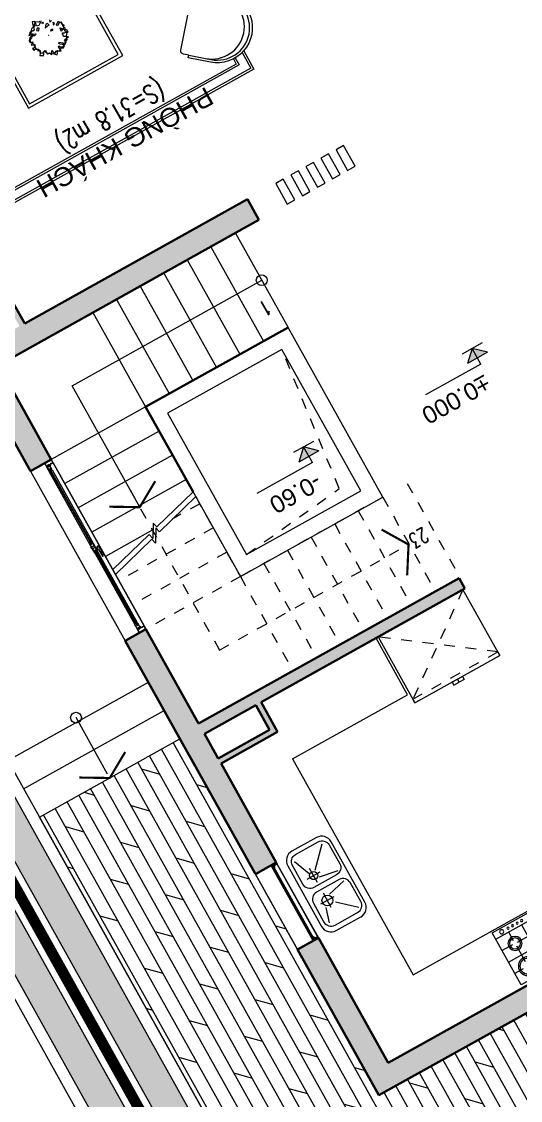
# Model space of a CAD drawing. Header units: millimetres. Extents: x 567980 to 569372, y 2065777 to 2066674.
# Drawn here: x 568997.88 to 569002.5, y 2066360.24 to 2066370.23 of the extents above; entities that cross this region are included whole.
import ezdxf
from ezdxf.enums import TextEntityAlignment as Align

# ---------------------------------------------------------------- set-up
doc = ezdxf.new("R2010")
doc.units = ezdxf.units.MM
for name, pattern in [('CENTER', [3, 1.5, -0.5, 0.5, -0.5]), ('DASHED2', [0.375, 0.25, -0.125]), ('HIDDEN', [0.75, 0.5, -0.25])]:
    doc.linetypes.add(name, pattern=pattern)
for name, color, linetype, lineweight in [('A-DIM', 251, 'Continuous', 15), ('A-HATCH', 251, 'Continuous', 5), ('A-KY HIEU', 34, 'Continuous', 20), ('A-TEXT', 7, 'Continuous', 18), ('A-TUONG', 255, 'Continuous', 35), ('boDnv', 54, 'Continuous', 25), ('E- CHU THICH', 162, 'Continuous', 13), ('E- RANH GIOI', 1, 'CENTER', 13), ('E- THAY', 9, 'Continuous', 20), ('E-Khuat', 251, 'DASHED2', 13), ('E-Manh', 251, 'Continuous', 13), ('E-NoiThat', 32, 'Continuous', 9), ('i_Cay', 114, 'Continuous', 13), ('i_Hatch', 250, 'Continuous', 13), ('i_ThietBi', 32, 'Continuous', 13), ('LD-CUA', 146, 'Continuous', 13), ('LD-THAY', 9, 'Continuous', 13)]:
    doc.layers.add(name, color=color, linetype=linetype, lineweight=lineweight)
doc.layers.add('ChiaLo', color=128, linetype='CENTER')
doc.layers.add('loKBT', color=42, linetype='Continuous')
doc.styles.add('A1-arial', font='arial.ttf')
doc.styles.add('AA - Arial - Regular', font='arial.ttf', dxfattribs={"height": 250})
doc.styles.add('Dim roman', font='romans.shx', dxfattribs={"width": 0.7})

# ---------------------------------------------------------------- blocks, each defined once
blk = doc.blocks.new('NEN')
at = {"layer": 'ChiaLo', "ltscale": 5}
blk.add_lwpolyline([(293.221, 3.3628), (312.7118, -31.5672)], dxfattribs=at)
at = {"layer": 'loKBT'}
for points in [[(304.1367, 9.4537), (293.221, 3.3628), (302.9664, -14.1022), (313.8821, -8.0113)], [(293.221, 3.3628), (282.3054, -2.728), (292.0508, -20.1931), (302.9664, -14.1022)]]:
    blk.add_lwpolyline(points, close=True, dxfattribs=at)
blk = doc.blocks.new('BT-01')
at = {"layer": 'loKBT'}
for points in [[(7883488.9, 979857.3), (7870995.3, 979863.1), (7870986.1, 959873.3), (7883479.7, 959867.5)], [(7895982.5, 979851.5), (7883488.9, 979857.3), (7883479.7, 959867.5), (7895973.3, 959861.8)]]:
    blk.add_lwpolyline(points, close=True, dxfattribs=at)
blk = doc.blocks.new('A$C395E768C')
at = {"layer": 'i_ThietBi'}
for p, q in [((-125, -65.8), (-125, 0)), ((0, -438.6), (0, 0)), ((125, -85.5), (125, 0)), ((-168.9, -109.6), (-250, -109.6)), ((-125, -304.8), (-125, -153.5)), ((100.9, -109.6), (-81.1, -109.6)), ((125, -285.1), (125, -133.8)), ((149.1, -109.6), (250, -109.6)), ((-250, -219.3), (250, -219.3)), ((-149.1, -328.9), (-250, -328.9)), ((-125, -353.1), (-125, -438.6)), ((-100.9, -328.9), (81.1, -328.9)), ((168.9, -328.9), (250, -328.9)), ((-250, -438.6), (250, -438.6)), ((125, -372.8), (125, -438.6))]:
    blk.add_line(p, q, dxfattribs=at)
blk.add_lwpolyline([(250, -500), (250, 0), (-250, 0), (-250, -500)], close=True, dxfattribs=at)
for centre, radius in [((-125, -109.6), 78.9), ((-125, -109.6), 65.8), ((125, -109.6), 59.2), ((125, -109.6), 46.1), ((-125, -328.9), 59.2), ((125, -328.9), 78.9), ((125, -328.9), 65.8), ((-125, -328.9), 46.1), ((-175.4, -469.3), 17.5), ((-114, -469.3), 8.77), ((-70.2, -469.3), 8.77), ((-26.3, -469.3), 8.77), ((17.5, -469.3), 8.77)]:
    blk.add_circle(centre, radius, dxfattribs=at)
blk = doc.blocks.new('A$C33A8190A')
at = {"layer": 'i_ThietBi', "linetype": 'HIDDEN'}
for p, q in [((-899.9, 40), (0, 700)), ((-899.9, 700), (0, 40))]:
    blk.add_line(p, q, dxfattribs=at)
at = {"layer": 'i_ThietBi'}
blk.add_lwpolyline([(-899.9, 700), (0, 700), (0, 0), (-899.9, 0)], close=True, dxfattribs=at)
at = {"layer": 'i_ThietBi', "linetype": 'HIDDEN'}
for points in [[(-899.9, 0), (0, 0), (0, 40), (-899.9, 40)], [(-450, 0), (-504.5, 0), (-504.5, -30.7), (-450, -30.7)], [(-395.4, 0), (-395.4, -30.7), (-450, -30.7), (-450, 0)]]:
    blk.add_lwpolyline(points, close=True, dxfattribs=at)
blk = doc.blocks.new('kkkk')
h = blk.add_hatch(color=250)
edge = h.paths.add_edge_path()
edge.add_line((333058.8, 105336.6), (333060.3, 105336.6))
edge.add_line((333060.3, 105336.6), (333060.3, 105341.6))
edge.add_line((333060.3, 105341.6), (333061.8, 105341.6))
edge.add_line((333061.8, 105341.6), (333061.8, 105371.6))
edge.add_line((333061.8, 105371.6), (333027.5, 105371.6))
edge.add_line((333027.5, 105371.6), (333027.5, 105386.6))
edge.add_line((333027.5, 105386.6), (333022.2, 105386.6))
edge.add_line((333022.2, 105386.6), (333022.2, 105383.6))
edge.add_line((333022.2, 105383.6), (333023.7, 105383.6))
edge.add_line((333023.7, 105383.6), (333023.7, 105385.1))
edge.add_line((333023.7, 105385.1), (333026, 105385.1))
edge.add_line((333026, 105385.1), (333026, 105378.1))
edge.add_line((333026, 105378.1), (333023.7, 105378.1))
edge.add_line((333023.7, 105378.1), (333023.7, 105379.6))
edge.add_line((333023.7, 105379.6), (333022.2, 105379.6))
edge.add_line((333022.2, 105379.6), (333022.2, 105376.6))
edge.add_line((333022.2, 105376.6), (333026, 105376.6))
edge.add_line((333026, 105376.6), (333026, 105371.6))
edge.add_line((333026, 105371.6), (332991.8, 105371.6))
edge.add_line((332991.8, 105371.6), (332991.8, 105341.6))
edge.add_line((332991.8, 105341.6), (332993.3, 105341.6))
edge.add_line((332993.3, 105341.6), (332993.3, 105336.6))
edge.add_line((332993.3, 105336.6), (332994.8, 105336.6))
edge.add_line((332994.8, 105336.6), (332994.8, 105341.6))
edge.add_line((332994.8, 105341.6), (333002.3, 105341.6))
edge.add_line((333002.3, 105341.6), (333002.3, 105343.1))
edge.add_line((333002.3, 105343.1), (332993.3, 105343.1))
edge.add_line((332993.3, 105343.1), (332993.3, 105370.1))
edge.add_line((332993.3, 105370.1), (333006.9, 105370.1))
edge.add_arc((333010, 105367.6), 3.97, 141.52264, 210)
edge.add_line((333006.6, 105365.7), (333007.9, 105366.4))
edge.add_arc((333010, 105367.6), 2.47, -390, -150, ccw=False)
edge.add_line((333012.1, 105366.4), (333013.4, 105365.7))
edge.add_arc((333010, 105367.6), 3.97, -30, 38.47736)
edge.add_line((333013.1, 105370.1), (333040.4, 105370.1))
edge.add_arc((333043.5, 105367.6), 3.97, 141.52264, 210)
edge.add_line((333040.1, 105365.7), (333041.4, 105366.4))
edge.add_arc((333043.5, 105367.6), 2.47, -390, -150, ccw=False)
edge.add_line((333045.6, 105366.4), (333046.9, 105365.7))
edge.add_arc((333043.5, 105367.6), 3.97, -30, 38.47736)
edge.add_line((333046.6, 105370.1), (333060.3, 105370.1))
edge.add_line((333060.3, 105370.1), (333060.3, 105343.1))
edge.add_line((333060.3, 105343.1), (333051.3, 105343.1))
edge.add_line((333051.3, 105343.1), (333051.3, 105341.6))
edge.add_line((333051.3, 105341.6), (333058.8, 105341.6))
edge.add_line((333058.8, 105341.6), (333058.8, 105336.6))
blk.add_lwpolyline([(333026, 105378.1), (333026, 105385.1), (333023.7, 105385.1), (333023.7, 105383.6), (333022.2, 105383.6), (333022.2, 105386.6), (333027.5, 105386.6), (333027.5, 105371.6), (333061.8, 105371.6), (333061.8, 105341.6), (333060.3, 105341.6), (333060.3, 105336.6), (333058.8, 105336.6), (333058.8, 105341.6), (333051.3, 105341.6), (333051.3, 105343.1), (333060.3, 105343.1), (333060.3, 105370.1), (333046.6, 105370.1, -0.30801), (333046.9, 105365.7), (333045.6, 105366.4, 1.732051), (333041.4, 105366.4), (333040.1, 105365.7, -0.30801), (333040.4, 105370.1), (333013.1, 105370.1, -0.30801), (333013.4, 105365.7), (333012.1, 105366.4, 1.732051), (333007.9, 105366.4), (333006.6, 105365.7, -0.30801), (333006.9, 105370.1), (332993.3, 105370.1), (332993.3, 105343.1), (333002.3, 105343.1), (333002.3, 105341.6), (332994.8, 105341.6), (332994.8, 105336.6), (332993.3, 105336.6), (332993.3, 105341.6), (332991.8, 105341.6), (332991.8, 105371.6), (333026, 105371.6), (333026, 105376.6), (333022.2, 105376.6), (333022.2, 105379.6), (333023.7, 105379.6), (333023.7, 105378.1)], format="xyb", close=True)
blk = doc.blocks.new('ccccc')
h = blk.add_hatch(color=250)
h.paths.add_polyline_path([(333034.3, 105325.3), (333084.3, 105325.3), (333084.3, 105326.8), (333077.7, 105326.8), (333077.7, 105353.8), (333084.3, 105353.8), (333084.3, 105355.3), (333034.3, 105355.3), (333034.3, 105346.7), (333035.8, 105346.7), (333035.8, 105353.8), (333052.1, 105353.8), (333052.1, 105326.8), (333035.8, 105326.8), (333035.8, 105333.9), (333034.3, 105333.9)])
h.paths.add_polyline_path([(333053.6, 105326.8), (333053.6, 105353.8), (333076.2, 105353.8), (333076.2, 105326.8)], flags=16)
for p, q in [((333034.3, 105346.7), (333035.8, 105346.7)), ((333034.3, 105333.9), (333035.8, 105333.9)), ((333052.1, 105353.8), (333052.1, 105326.8)), ((333053.6, 105353.8), (333053.6, 105326.8)), ((333076.2, 105353.8), (333076.2, 105326.8)), ((333077.7, 105353.8), (333077.7, 105326.8)), ((333084.3, 105355.3), (333084.3, 105353.8)), ((333084.3, 105326.8), (333084.3, 105325.3))]:
    blk.add_line(p, q)
for points in [[(333084.3, 105355.3), (333034.3, 105355.3), (333034.3, 105346.7)], [(333034.3, 105333.9), (333034.3, 105325.3), (333084.3, 105325.3)], [(333052.1, 105353.8), (333035.8, 105353.8), (333035.8, 105346.7)], [(333035.8, 105333.9), (333035.8, 105326.8), (333052.1, 105326.8)], [(333076.2, 105353.8), (333053.6, 105353.8)], [(333053.6, 105326.8), (333076.2, 105326.8)], [(333084.3, 105353.8), (333077.7, 105353.8)], [(333077.7, 105326.8), (333084.3, 105326.8)]]:
    blk.add_lwpolyline(points)
blk = doc.blocks.new('dasdsd')
at = {"linetype": 'HIDDEN', "ltscale": 0.05}
for p, q in [((-10, -16), (-10, 0)), ((10, 0), (-10, 0)), ((10, -16), (10, 0)), ((-16, -19), (-108, -23)), ((-10, -16), (-15, -19)), ((10, -16), (-10, -16))]:
    blk.add_line(p, q, dxfattribs=at)
for centre, radius, start, end in [((-106, -28), 5.22, 108.2433, 251.7567), ((-41, 287), 327, 258.1752, 278.8996), ((-16, -17), 1.95, 270, 297.1927), ((-10, -18), 1.95, 90, 117.1927), ((10, -26), 10.1, 270, 90)]:
    blk.add_arc(centre, radius, start, end, dxfattribs=at)
blk = doc.blocks.new('fffsf')
h = blk.add_hatch(color=250)
h.paths.add_polyline_path([(333183.8, 105395.8), (333133.8, 105395.8), (333133.8, 105394.3), (333140.5, 105394.3), (333140.5, 105367.3), (333133.8, 105367.3), (333133.8, 105364.3), (333118.8, 105364.3), (333118.8, 105361.3), (333135.3, 105361.3), (333135.3, 105365.8), (333183.8, 105365.8), (333183.8, 105374.4), (333182.3, 105374.4), (333182.3, 105367.3), (333166, 105367.3), (333166, 105394.3), (333182.3, 105394.3), (333182.3, 105387.2), (333183.8, 105387.2)])
h.paths.add_polyline_path([(333164.5, 105394.3), (333164.5, 105367.3), (333142, 105367.3), (333142, 105394.3)], flags=16)
for p, q in [((333133.8, 105395.8), (333133.8, 105394.3)), ((333140.5, 105394.3), (333140.5, 105367.3)), ((333142, 105394.3), (333142, 105367.3)), ((333164.5, 105394.3), (333164.5, 105367.3)), ((333166, 105394.3), (333166, 105367.3)), ((333183.8, 105387.2), (333182.3, 105387.2)), ((333183.8, 105374.4), (333182.3, 105374.4))]:
    blk.add_line(p, q)
for points in [[(333183.8, 105374.4), (333183.8, 105365.8), (333135.3, 105365.8), (333135.3, 105361.3), (333118.8, 105361.3)], [(333133.8, 105367.3), (333133.8, 105364.3), (333118.8, 105364.3), (333118.8, 105361.3)], [(333133.8, 105395.8), (333183.8, 105395.8), (333183.8, 105387.2)], [(333133.8, 105394.3), (333140.5, 105394.3)], [(333140.5, 105367.3), (333133.8, 105367.3)], [(333142, 105394.3), (333164.5, 105394.3)], [(333164.5, 105367.3), (333142, 105367.3)], [(333166, 105394.3), (333182.3, 105394.3), (333182.3, 105387.2)], [(333182.3, 105374.4), (333182.3, 105367.3), (333166, 105367.3)]]:
    blk.add_lwpolyline(points)
blk = doc.blocks.new('*U461')
for points in [[(88.4, 82.2), (88.4, 80.6), (77.2, 80.6), (77.2, 69.4), (88.4, 69.4), (88.4, 67.8, 0.240391), (91.1, 72), (80.2, 72), (80.2, 78), (91.1, 78, 0.240391)], [(847.1, 82.2), (847.1, 80.6), (858.3, 80.6), (858.3, 69.4), (847.1, 69.4), (847.1, 67.8, -0.240391), (844.3, 72), (855.3, 72), (855.3, 78), (844.3, 78, -0.240391)], [(952.9, 82.2), (952.9, 80.6), (941.7, 80.6), (941.7, 69.4), (952.9, 69.4), (952.9, 67.8, 0.240391), (955.6, 72), (944.7, 72), (944.7, 78), (955.6, 78, 0.240391)]]:
    blk.add_hatch(color=250).paths.add_polyline_path(points)
for p, q in [((35, 20), (1765, 20)), ((897.5, 90), (44.5, 90)), ((897.5, 90), (88, 90)), ((88, 60), (897.5, 60)), ((902.5, 90), (1712, 90)), ((1712, 60), (902.5, 60))]:
    blk.add_line(p, q)
for points in [[(88.4, 82.2), (88.4, 80.6), (77.2, 80.6), (77.2, 69.4), (88.4, 69.4), (88.4, 67.8, 0.240391), (91.1, 72), (80.2, 72), (80.2, 78), (91.1, 78, 0.240391)], [(847.1, 82.2), (847.1, 80.6), (858.3, 80.6), (858.3, 69.4), (847.1, 69.4), (847.1, 67.8, -0.240391), (844.3, 72), (855.3, 72), (855.3, 78), (844.3, 78, -0.240391)], [(952.9, 82.2), (952.9, 80.6), (941.7, 80.6), (941.7, 69.4), (952.9, 69.4), (952.9, 67.8, 0.240391), (955.6, 72), (944.7, 72), (944.7, 78), (955.6, 78, 0.240391)]]:
    blk.add_lwpolyline(points, format="xyb", close=True)
for points in [[(855.3, 72), (80.2, 72), (80.2, 78), (855.3, 78)], [(944.7, 72), (1719.8, 72), (1719.8, 78), (944.7, 78)]]:
    blk.add_lwpolyline(points, close=True)
at = {"rotation": 270}
blk.add_blockref('kkkk', (-105336.6, 333081.8), dxfattribs=at)
at = {"xscale": -1}
for name, p, rotation in [('ccccc', (333122.3, -105265.3), 359.9999999999902), ('fffsf', (-332231.4, 105455.8), 180.0000000001608), ('kkkk', (107136.6, 333081.8), 90)]:
    blk.add_blockref(name, p, dxfattribs=dict(at, rotation=rotation))
for p in [(-332186.8, -105265.3), (-331322.4, -105265.3)]:
    blk.add_blockref('ccccc', p)
at = {"xscale": -0.8000000000000002, "yscale": 0.8, "zscale": 0.8}
blk.add_blockref('dasdsd', (927.5, 60), dxfattribs=at)
blk = doc.blocks.new('cotxaytho')
at = {"layer": 'A-KY HIEU'}
h = blk.add_hatch(color=256, dxfattribs=at)
h.paths.add_polyline_path([(200, 188), (0, 188), (0, 0)])
h.paths.add_polyline_path([(0, 188), (-200, 188), (0, 0)])
for p, q in [((-200, 188), (0, 0)), ((-200, 188), (200, 188)), ((0, 312), (0, 0)), ((0, 312), (1100, 312)), ((0, 0), (200, 188)), ((-200, 0), (200, 0))]:
    blk.add_line(p, q, dxfattribs=at)
at = {"color": 6, "style": 'A1-arial'}
blk.add_attdef('-0.050', (35, 402), '', height=250, dxfattribs=at)
blk = doc.blocks.new('CR')
at = {"layer": 'i_ThietBi', "ltscale": 0.5}
for p, q in [((7158371.4, 838004.4), (7158534.4, 837855.4)), ((7158637.4, 837855.4), (7158679.4, 837993.4)), ((7158592.4, 837879.4), (7158592.4, 837729.4)), ((7158371.4, 837721.4), (7158545.4, 837763.4)), ((7158525.4, 837805.4), (7158664.4, 837805.4)), ((7158550.4, 837577.4), (7158368.4, 837611.4)), ((7158591.4, 837616.4), (7158591.4, 837466.4)), ((7158556.4, 837505.4), (7158379.4, 837322.4)), ((7158524.4, 837542.4), (7158663.4, 837542.4)), ((7158618.4, 837507.4), (7158685.4, 837345.4))]:
    blk.add_line(p, q, dxfattribs=at)
for points in [[(7158297.4, 837989.4), (7158297.4, 837347, 0.414214), (7158397.4, 837247), (7158657.4, 837247, 0.414214), (7158757.4, 837347), (7158757.4, 837989.4, 0.414214), (7158657.4, 838089.4), (7158397.4, 838089.4, 0.414214)], [(7158327.4, 837964.4), (7158327.4, 837764.4, 0.414214), (7158402.4, 837689.4), (7158642.4, 837689.4, 0.414214), (7158717.4, 837764.4), (7158717.4, 837964.4, 0.414214), (7158642.4, 838039.4), (7158402.4, 838039.4, 0.414214)], [(7158327.4, 837564.4, -0.414214), (7158402.4, 837639.4), (7158642.4, 837639.4, -0.414214), (7158717.4, 837564.4), (7158717.4, 837364.4, -0.414214), (7158642.4, 837289.4), (7158402.4, 837289.4, -0.414214), (7158327.4, 837364.4)]]:
    blk.add_lwpolyline(points, format="xyb", close=True, dxfattribs=at)
for centre, radius in [((7158592.4, 837805.4), 50), ((7158591.4, 837542.4), 37.5)]:
    blk.add_circle(centre, radius, dxfattribs=at)
blk = doc.blocks.new('sf2')
at = {"layer": 'E-NoiThat'}
for p, q in [((-123895508.9, 101808394), (-123895508.9, 101809394)), ((-123894508.9, 101809394), (-123894508.9, 101808394)), ((-123895478.9, 101808424), (-123895478.9, 101809364)), ((-123894538.9, 101809364), (-123894538.9, 101808424)), ((-123895091.5, 101808998.9), (-123895072, 101808993.1)), ((-123895075.2, 101808996.6), (-123895080.1, 101809011.6)), ((-123895072, 101808993.1), (-123895075.2, 101808996.6)), ((-123895052.5, 101808973), (-123895044.8, 101808992.4)), ((-123895044.8, 101808992.4), (-123895028.1, 101808994.5)), ((-123895028.1, 101808994.5), (-123895006.8, 101808969.7)), ((-123895014.1, 101809024.4), (-123895016.6, 101809017.1)), ((-123895016.6, 101809017.1), (-123895006.4, 101809013.5)), ((-123894998.8, 101809024.4), (-123895014.1, 101809024.4)), ((-123895008.5, 101809043.8), (-123894993.8, 101809035.8)), ((-123895006.4, 101809013.5), (-123894998.8, 101809024.4)), ((-123894993.8, 101809035.8), (-123894966.2, 101809017.3)), ((-123894992.2, 101809043.8), (-123894982.4, 101809042.7)), ((-123894982.4, 101809042.7), (-123894958, 101809060)), ((-123894966.2, 101809017.3), (-123894946.6, 101809021.9)), ((-123894958, 101809060), (-123894951.5, 101809055.3)), ((-123894956.7, 101808993.4), (-123894940, 101809002)), ((-123894941.5, 101808973), (-123894956.7, 101808993.4)), ((-123894953.1, 101809053), (-123894949.9, 101809068)), ((-123894946.6, 101809021.9), (-123894953.1, 101809053)), ((-123894951.5, 101809055.3), (-123894941.8, 101809049.6)), ((-123894949.9, 101809068), (-123894928.7, 101809076.1)), ((-123894941.8, 101809049.6), (-123894930.4, 101809045)), ((-123894940, 101809002), (-123894924.8, 101808985.9)), ((-123894930.4, 101809045), (-123894928.7, 101809032.3)), ((-123894928.7, 101809076.1), (-123894923.8, 101809060)), ((-123894928.7, 101809032.3), (-123894928.7, 101809030)), ((-123894928.7, 101809030), (-123894909.2, 101809027.7)), ((-123894923.8, 101809060), (-123894922.2, 101809053)), ((-123894922.2, 101809053), (-123894919, 101809031.1)), ((-123894919, 101809031.1), (-123894907.6, 101808998.9)), ((-123894909.2, 101809027.7), (-123894892.9, 101809020.8)), ((-123894907.6, 101808998.9), (-123894892.9, 101808998.9)), ((-123894892.9, 101809020.8), (-123894876.6, 101809003.5)), ((-123894892.9, 101808998.9), (-123894883.1, 101809002.3)), ((-123894883.1, 101809002.3), (-123894839.2, 101808980.4)), ((-123894857.1, 101808997.7), (-123894879.9, 101808974.7)), ((-123894876.6, 101809003.5), (-123894857.1, 101808997.7)), ((-123895171.3, 101808904.4), (-123895164.8, 101808914.7)), ((-123895161.5, 101808892.8), (-123895171.3, 101808904.4)), ((-123895169.7, 101808876.7), (-123895158.3, 101808890.5)), ((-123895166.4, 101808922.8), (-123895163.1, 101808928.6)), ((-123895161.5, 101808909), (-123895166.4, 101808922.8)), ((-123895164.8, 101808934.3), (-123895161.5, 101808943.6)), ((-123895158.3, 101808924), (-123895164.8, 101808934.3)), ((-123895164.8, 101808914.7), (-123895158.3, 101808924)), ((-123895163.1, 101808928.6), (-123895159.9, 101808935.5)), ((-123895161.5, 101808943.6), (-123895143.6, 101808945.9)), ((-123895158.3, 101808899.8), (-123895161.5, 101808909)), ((-123895150.1, 101808876.7), (-123895161.5, 101808892.8)), ((-123895159.9, 101808935.5), (-123895156.6, 101808940.1)), ((-123895158.3, 101808890.5), (-123895158.3, 101808899.8)), ((-123895156.6, 101808940.1), (-123895148.5, 101808945.9)), ((-123895148.5, 101808953.9), (-123895148.5, 101808958.5)), ((-123895148.5, 101808945.9), (-123895148.5, 101808953.9)), ((-123895133.8, 101808952.8), (-123895143.6, 101808963.1)), ((-123895143.6, 101808945.9), (-123895117.6, 101808929.7)), ((-123895132.2, 101808895.1), (-123895135.5, 101808890.5)), ((-123895135.5, 101808890.5), (-123895135.5, 101808877.9)), ((-123895125.7, 101808950.5), (-123895133.8, 101808952.8)), ((-123895127.3, 101808900.9), (-123895132.2, 101808895.1)), ((-123895122.8, 101808890.1), (-123895127.3, 101808900.9)), ((-123895115.9, 101808944.7), (-123895125.7, 101808950.5)), ((-123895122.8, 101808890.1), (-123895125.7, 101808885.9)), ((-123895117.6, 101808929.7), (-123895115.9, 101808944.7)), ((-123895102.6, 101808963.3), (-123895098.1, 101808976.2)), ((-123895092, 101808954.7), (-123895102.6, 101808963.3)), ((-123895098.1, 101808976.2), (-123895096.5, 101808978.4)), ((-123895096.5, 101808978.4), (-123895085.9, 101808960.1)), ((-123895085.9, 101808960.1), (-123895092, 101808954.7)), ((-123895047.9, 101808929.9), (-123895061.6, 101808928.9)), ((-123895061.6, 101808928.9), (-123895054, 101808915.9)), ((-123895054, 101808915.9), (-123895038.8, 101808915.9)), ((-123895034.2, 101808975.1), (-123895052.5, 101808973)), ((-123895038.8, 101808915.9), (-123895047.9, 101808929.9)), ((-123895006.8, 101808969.7), (-123895034.2, 101808975.1)), ((-123895001.7, 101808891.3), (-123895003.1, 101808891.3)), ((-123895001.7, 101808891.3), (-123895001.7, 101808892.7)), ((-123895001.7, 101808891.3), (-123895001.7, 101808890)), ((-123895001.7, 101808891.3), (-123895000.3, 101808891.3)), ((-123894924.8, 101808985.9), (-123894941.5, 101808973)), ((-123894865.2, 101808975.8), (-123894905.9, 101808962)), ((-123894905.9, 101808962), (-123894897.8, 101808955.1)), ((-123894897.8, 101808955.1), (-123894886.4, 101808952.8)), ((-123894886.4, 101808952.8), (-123894871.8, 101808959.7)), ((-123894879.9, 101808974.7), (-123894865.2, 101808958.5)), ((-123894871.8, 101808959.7), (-123894862, 101808965.5)), ((-123894839.2, 101808980.4), (-123894865.2, 101808975.8)), ((-123894865.2, 101808958.5), (-123894850.6, 101808949.3)), ((-123894862, 101808965.5), (-123894837.6, 101808956.2)), ((-123894850.6, 101808949.3), (-123894831.1, 101808941.2)), ((-123894816.4, 101808892.8), (-123894849, 101808875.6)), ((-123894826.2, 101808913.6), (-123894844.1, 101808912.4)), ((-123894844.1, 101808912.4), (-123894835.9, 101808904.4)), ((-123894839.2, 101808889.4), (-123894840.8, 101808868.6)), ((-123894834.3, 101808905.5), (-123894839.2, 101808889.4)), ((-123894837.6, 101808956.2), (-123894819.7, 101808936.6)), ((-123894835.9, 101808904.4), (-123894816.4, 101808892.8)), ((-123894824.5, 101808920.5), (-123894834.3, 101808905.5)), ((-123894831.1, 101808941.2), (-123894824.5, 101808920.5)), ((-123894818, 101808929.7), (-123894826.2, 101808913.6)), ((-123894819.7, 101808936.6), (-123894818, 101808929.7)), ((-123895174.5, 101808849), (-123895164.8, 101808861.7)), ((-123895174.5, 101808829.5), (-123895174.5, 101808849)), ((-123895146.9, 101808839.8), (-123895174.5, 101808829.5)), ((-123895159.9, 101808866.3), (-123895169.7, 101808876.7)), ((-123895164.8, 101808861.7), (-123895148.5, 101808870.9)), ((-123895163.1, 101808830.6), (-123895151.7, 101808856)), ((-123895153.4, 101808819.1), (-123895163.1, 101808830.6)), ((-123895151.7, 101808856), (-123895159.9, 101808866.3)), ((-123895155, 101808791.4), (-123895143.6, 101808800.6)), ((-123895119.2, 101808784.5), (-123895155, 101808791.4)), ((-123895140.4, 101808802.9), (-123895153.4, 101808819.1)), ((-123895148.5, 101808870.9), (-123895150.1, 101808876.7)), ((-123895140.4, 101808839.8), (-123895146.9, 101808839.8)), ((-123895143.6, 101808800.6), (-123895127.3, 101808809.9)), ((-123895124.1, 101808851.4), (-123895140.4, 101808839.8)), ((-123895137.1, 101808786.8), (-123895140.4, 101808802.9)), ((-123895135.5, 101808877.9), (-123895127.3, 101808868.6)), ((-123895127.3, 101808868.6), (-123895120.8, 101808870.9)), ((-123895127.3, 101808809.9), (-123895117.6, 101808815.6)), ((-123895120.8, 101808870.9), (-123895125.7, 101808885.9)), ((-123895119.2, 101808842.1), (-123895124.1, 101808851.4)), ((-123895122.4, 101808830.6), (-123895119.2, 101808842.1)), ((-123895117.6, 101808815.6), (-123895122.4, 101808830.6)), ((-123895057.3, 101808790.3), (-123895083.4, 101808766.1)), ((-123895047.6, 101808779.9), (-123895057.3, 101808790.3)), ((-123894844.1, 101808815.6), (-123894863.6, 101808808.7)), ((-123894863.6, 101808808.7), (-123894850.6, 101808784.5)), ((-123894855.5, 101808828.3), (-123894860.4, 101808815.6)), ((-123894860.4, 101808815.6), (-123894855.5, 101808805.3)), ((-123894855.5, 101808805.3), (-123894858.7, 101808782.2)), ((-123894837.6, 101808838.7), (-123894855.5, 101808828.3)), ((-123894839.2, 101808843.3), (-123894852.2, 101808827.1)), ((-123894852.2, 101808827.1), (-123894844.1, 101808815.6)), ((-123894849, 101808875.6), (-123894822.9, 101808854.8)), ((-123894840.8, 101808868.6), (-123894837.6, 101808838.7)), ((-123894831.1, 101808839.8), (-123894839.2, 101808843.3)), ((-123894814.8, 101808834.1), (-123894831.1, 101808839.8)), ((-123894822.9, 101808854.8), (-123894813.1, 101808859.4)), ((-123894813.1, 101808859.4), (-123894814.8, 101808841)), ((-123894814.8, 101808841), (-123894814.8, 101808834.1)), ((-123895133.8, 101808775.3), (-123895137.1, 101808786.8)), ((-123895101.3, 101808759.1), (-123895133.8, 101808775.3)), ((-123895106.2, 101808776.4), (-123895119.2, 101808784.5)), ((-123895114.3, 101808761.5), (-123895106.2, 101808776.4)), ((-123895096.4, 101808746.5), (-123895114.3, 101808761.5)), ((-123895093.1, 101808748.8), (-123895101.3, 101808759.1)), ((-123895085, 101808756.8), (-123895096.4, 101808746.5)), ((-123895086.6, 101808743), (-123895093.1, 101808748.8)), ((-123895083.4, 101808738.4), (-123895086.6, 101808743)), ((-123895083.4, 101808766.1), (-123895085, 101808756.8)), ((-123895065.5, 101808737.3), (-123895083.4, 101808738.4)), ((-123895081.7, 101808737.3), (-123895072, 101808756.8)), ((-123895063.8, 101808723.4), (-123895081.7, 101808737.3)), ((-123895072, 101808756.8), (-123895054.1, 101808769.5)), ((-123895054.1, 101808740.7), (-123895065.5, 101808737.3)), ((-123895047.6, 101808734.9), (-123895063.8, 101808723.4)), ((-123895054.1, 101808769.5), (-123895047.6, 101808779.9)), ((-123895034.5, 101808724.6), (-123895054.1, 101808740.7)), ((-123895045.9, 101808745.3), (-123895047.6, 101808734.9)), ((-123895036.2, 101808760.3), (-123895045.9, 101808745.3)), ((-123895029.7, 101808753.4), (-123895036.2, 101808760.3)), ((-123895019.9, 101808717.7), (-123895034.5, 101808724.6)), ((-123895032.9, 101808711.9), (-123895029.7, 101808753.4)), ((-123895024.8, 101808716.5), (-123895032.9, 101808711.9)), ((-123895006.9, 101808725.7), (-123895024.8, 101808716.5)), ((-123895003.6, 101808729.2), (-123895019.9, 101808717.7)), ((-123894997.1, 101808721.1), (-123895006.9, 101808725.7)), ((-123894989, 101808731.5), (-123895003.6, 101808729.2)), ((-123894990.6, 101808707.3), (-123894997.1, 101808721.1)), ((-123894984.1, 101808696.9), (-123894990.6, 101808707.3)), ((-123894974.3, 101808718.8), (-123894989, 101808731.5)), ((-123894974.3, 101808705), (-123894984.1, 101808696.9)), ((-123894951.5, 101808723.4), (-123894974.3, 101808718.8)), ((-123894966.2, 101808711.9), (-123894974.3, 101808705)), ((-123894959.7, 101808754.5), (-123894966.2, 101808711.9)), ((-123894936.9, 101808723.4), (-123894959.7, 101808754.5)), ((-123894941.8, 101808738.4), (-123894951.5, 101808723.4)), ((-123894933.6, 101808743), (-123894941.8, 101808738.4)), ((-123894930.4, 101808745.3), (-123894936.9, 101808723.4)), ((-123894932, 101808743), (-123894933.6, 101808743)), ((-123894912.4, 101808747.6), (-123894932, 101808743)), ((-123894922.2, 101808747.6), (-123894930.4, 101808745.3)), ((-123894905.9, 101808749.9), (-123894922.2, 101808747.6)), ((-123894910.8, 101808753.4), (-123894912.4, 101808747.6)), ((-123894902.7, 101808785.7), (-123894910.8, 101808779.9)), ((-123894910.8, 101808779.9), (-123894907.6, 101808769.5)), ((-123894899.4, 101808775.3), (-123894910.8, 101808753.4)), ((-123894907.6, 101808769.5), (-123894905.9, 101808749.9)), ((-123894886.4, 101808782.2), (-123894902.7, 101808785.7)), ((-123894891.3, 101808781), (-123894899.4, 101808775.3)), ((-123894878.3, 101808775.3), (-123894891.3, 101808781)), ((-123894876.6, 101808761.5), (-123894886.4, 101808782.2)), ((-123894858.7, 101808782.2), (-123894878.3, 101808775.3)), ((-123894865.2, 101808752.2), (-123894876.6, 101808761.5)), ((-123894857.1, 101808758), (-123894865.2, 101808752.2)), ((-123894839.2, 101808770.7), (-123894857.1, 101808758)), ((-123894850.6, 101808784.5), (-123894839.2, 101808770.7)), ((-123894508.9, 101808394), (-123895508.9, 101808394)), ((-123894538.9, 101808424), (-123895478.9, 101808424)), ((-123896508.9, 101807887.5), (-123896508.9, 101807694)), ((-123896488.9, 101807881), (-123896488.9, 101807714)), ((-123896408.9, 101807868.4), (-123896408.9, 101807794)), ((-123896408.9, 101807794), (-123893608.9, 101807794)), ((-123896388.9, 101807868.3), (-123896388.9, 101807814)), ((-123896388.9, 101807814), (-123893628.9, 101807814)), ((-123896508.9, 101807694), (-123893508.9, 101807694)), ((-123896488.9, 101807714), (-123893528.9, 101807714))]:
    blk.add_line(p, q, dxfattribs=at)
blk.add_lwpolyline([(-123896432.9, 101808557.8), (-123896449.1, 101808576.8), (-123896609.1, 101808440.8, 1), (-123896188.1, 101807945.6), (-123896028.1, 101808081.6), (-123896044.3, 101808100.6), (-123896006.2, 101808133, 0.414214), (-123896002.8, 101808175.3), (-123896352.5, 101808586.7, 0.414214), (-123896394.8, 101808590.2)], format="xyb", close=True, dxfattribs=at)
for points in [[(-123896166.2, 101807997), (-123896204.3, 101807964.6, -1), (-123896592.9, 101808421.8), (-123896554.8, 101808454.2)], [(-123896044.3, 101808100.6), (-123896166.2, 101807997, -1), (-123896554.8, 101808454.2)]]:
    blk.add_lwpolyline(points, format="xyb", dxfattribs=at)
blk = doc.blocks.new('SFFSF')
h = blk.add_hatch(color=250)
h.paths.add_polyline_path([(339647, 104917), (339647, 104892), (339678, 104892), (339678, 104899), (339675, 104899, 1), (339675, 104897), (339677, 104897), (339677, 104893), (339663, 104893), (339663, 104916), (339677, 104916), (339677, 104912), (339675, 104912, 1), (339675, 104911), (339678, 104911), (339678, 104917)])
h.paths.add_polyline_path([(339648, 104916), (339662, 104916), (339662, 104893), (339648, 104893)], flags=16)
blk.add_lwpolyline([(339663, 104893), (339663, 104916), (339677, 104916), (339677, 104912), (339675, 104912, 1), (339675, 104911), (339678, 104911), (339678, 104917), (339647, 104917), (339647, 104892), (339678, 104892), (339678, 104899), (339675, 104899, 1), (339675, 104897), (339677, 104897), (339677, 104893)], format="xyb", close=True)
blk.add_lwpolyline([(339662, 104893), (339662, 104916), (339648, 104916), (339648, 104893)], close=True)
blk = doc.blocks.new('DDDDA')
blk.add_hatch(color=250).paths.add_polyline_path([(339344, 104971), (339344, 104969), (339333, 104969), (339333, 104958), (339344, 104958), (339344, 104957, 0.240391), (339347, 104961), (339336, 104961), (339336, 104967), (339347, 104967, 0.240391)])
blk.add_lwpolyline([(339344, 104971), (339344, 104969), (339333, 104969), (339333, 104958), (339344, 104958), (339344, 104957, 0.240391), (339347, 104961), (339336, 104961), (339336, 104967), (339347, 104967, 0.240391)], format="xyb", close=True)
blk = doc.blocks.new('*U496')
for points in [[(22, 22), (0, 22), (0, 28), (1, 28), (1, 23), (18, 23), (18, 63), (9, 63), (9, 72), (5, 74), (5, 83), (9, 86), (9, 93), (1, 93), (1, 89), (0, 89), (0, 94), (10, 94), (10, 93), (10, 91), (10, 82), (9, 82), (9, 84), (6, 82), (6, 75), (9, 73), (9, 75), (10, 75), (10, 64), (19, 64), (19, 23), (22, 23)], [(1045, 22), (1067, 22), (1067, 28), (1065, 28), (1065, 23), (1049, 23), (1049, 63), (1058, 63), (1058, 72), (1062, 74), (1062, 83), (1058, 86), (1058, 93), (1065, 93), (1065, 89), (1067, 89), (1067, 94), (1057, 94), (1057, 93), (1057, 91), (1057, 82), (1058, 82), (1058, 84), (1060, 82), (1060, 75), (1058, 73), (1058, 75), (1057, 75), (1057, 64), (1048, 64), (1048, 23), (1045, 23)]]:
    blk.add_hatch(color=250).paths.add_polyline_path(points)
for p, q in [((10, 94), (1057, 94)), ((22, 22), (1045, 22))]:
    blk.add_line(p, q)
for points in [[(9, 93), (9, 86), (5, 83), (5, 74), (9, 72), (9, 63), (18, 63), (18, 23), (1, 23), (1, 28), (0, 28), (0, 22), (22, 22), (22, 23), (19, 23), (19, 64), (10, 64), (10, 75), (9, 75), (9, 73), (6, 75), (6, 82), (9, 84), (9, 82), (10, 82), (10, 93), (10, 93), (10, 94), (0, 94), (0, 89), (1, 89), (1, 93), (9, 93)], [(1058, 93), (1058, 86), (1062, 83), (1062, 74), (1058, 72), (1058, 63), (1049, 63), (1049, 23), (1065, 23), (1065, 28), (1067, 28), (1067, 22), (1045, 22), (1045, 23), (1048, 23), (1048, 64), (1057, 64), (1057, 75), (1058, 75), (1058, 73), (1060, 75), (1060, 82), (1058, 84), (1058, 82), (1057, 82), (1057, 93), (1057, 93), (1057, 94), (1067, 94), (1067, 89), (1065, 89), (1065, 93), (1058, 93)]]:
    blk.add_lwpolyline(points)
blk.add_lwpolyline([(1031, 76), (36, 76), (36, 82), (1031, 82)], close=True)
at = {"xscale": -1, "rotation": 180}
blk.add_blockref('SFFSF', (-339635, 104983), dxfattribs=at)
blk.add_blockref('DDDDA', (-339300, -104885))
at = {"xscale": -1}
blk.add_blockref('DDDDA', (340366, -104885), dxfattribs=at)
at = {"rotation": 180}
blk.add_blockref('SFFSF', (340701, 104983), dxfattribs=at)
blk = doc.blocks.new('TANG 1 BT1')
at = {"layer": 'A-HATCH'}
h = blk.add_hatch(color=256, dxfattribs=at)
h.dxf.hatch_style = 1
h.paths.add_polyline_path([(7158834.4, 839216.9), (7158834.4, 837891.9), (7159054.4, 837891.9), (7159054.4, 839436.9), (7153914.4, 839436.9), (7153914.4, 839216.9)])
h.paths.add_polyline_path([(7150554.4, 839436.9), (7150554.3, 838368.7), (7150774.3, 838368.7), (7150774.4, 839216.9), (7151514.4, 839216.9), (7151514.4, 839436.9)])
h.paths.add_polyline_path([(7150774.3, 836568.7), (7150554.3, 836568.7), (7150554.4, 835616.9), (7151104.3, 835616.9), (7151104.3, 835319.5), (7151324.3, 835319.5), (7151324.3, 835616.9), (7152824.3, 835616.9), (7152824.3, 833426.9), (7152714.3, 833426.9), (7152714.3, 833316.9), (7152934.3, 833316.9), (7152934.3, 835726.9), (7150774.4, 835726.9)])
h.paths.add_polyline_path([(7151324.3, 834519.5), (7151104.3, 834519.5), (7151104.3, 832826.9), (7151324.3, 832826.9), (7151324.3, 833316.9), (7151914.3, 833316.9), (7151914.3, 833426.9), (7151324.3, 833426.9)])
h.paths.add_polyline_path([(7158834.4, 835616.9), (7158834.4, 834616.9), (7159054.4, 834616.9), (7159054.4, 835946.9), (7159054.4, 837091.9), (7158834.4, 837091.9), (7158834.4, 836041.9), (7158234.4, 836041.9), (7158234.4, 835726.9), (7156074.4, 835726.9), (7156074.4, 835616.9)])
h.paths.add_polyline_path([(7158834.4, 835726.9), (7158289.4, 835726.9), (7158289.4, 835986.9), (7158834.4, 835986.9)], flags=16)
h.paths.add_polyline_path([(7158434.4, 831596.9), (7158434.4, 831391.9), (7158834.4, 831391.9), (7158834.4, 827616.9), (7158354.3, 827616.9), (7158354.3, 827396.9), (7159054.4, 827396.9), (7159054.4, 832816.9), (7158834.4, 832816.9), (7158834.4, 831816.9), (7156074.4, 831816.9), (7156074.4, 831596.9)])
h.paths.add_polyline_path([(7158834.4, 831596.9), (7158834.4, 831446.9), (7158489.4, 831446.9), (7158489.4, 831596.9)], flags=16)
h.paths.add_polyline_path([(7152934.3, 831706.9), (7152934.3, 831816.9), (7151324.3, 831816.9), (7151324.3, 831926.9), (7151104.3, 831926.9), (7151104.3, 831816.9), (7150554.4, 831816.9), (7150554.4, 830866.9), (7150774.4, 830866.9), (7150774.4, 831706.9)])
h.paths.add_polyline_path([(7150554.4, 828526.9), (7150774.4, 828526.9), (7150774.4, 830066.9), (7150554.4, 830066.9)])
h.paths.add_polyline_path([(7151704.4, 827396.9), (7152404.2, 827396.9), (7152404.2, 827616.9), (7150774.4, 827616.9), (7150774.4, 827726.9), (7150554.4, 827726.9), (7150554.4, 827616.9), (7150554.4, 827396.9), (7151404.4, 827396.9), (7151404.4, 827396.9)])
h.paths.add_polyline_path([(7154604.6, 827616.9), (7154604.6, 827396.9), (7155304.4, 827396.9), (7155304.4, 827396.9), (7155604.4, 827396.9), (7156654.4, 827396.9), (7156654.4, 827616.9)])
h.paths.add_polyline_path([(7150304.3, 831816.9), (7150304.3, 831196.9), (7150554.3, 831196.9), (7150554.3, 831306.9), (7150414.3, 831306.9), (7150414.3, 831706.9), (7150554.3, 831706.9), (7150554.3, 831816.9)])
h.paths.add_polyline_path([(7150304.3, 836228.5), (7150304.3, 835616.9), (7150554.3, 835616.9), (7150554.3, 835726.9), (7150414.3, 835726.9), (7150414.3, 836118.5), (7150554.4, 836118.5), (7150554.4, 836228.5)])
at = {"layer": 'A-TUONG'}
for p, q in [((7159054.4, 839436.9), (7153914.4, 839436.9)), ((7159054.4, 837891.9), (7159054.4, 839436.9)), ((7158834.4, 839216.9), (7153914.4, 839216.9)), ((7158834.4, 837891.9), (7158834.4, 839216.9)), ((7158834.4, 837891.9), (7159054.4, 837891.9)), ((7158834.4, 837091.9), (7159054.4, 837091.9)), ((7158834.4, 836041.9), (7158834.4, 837091.9)), ((7159054.4, 835836.9), (7159054.4, 837086.9)), ((7158834.4, 836041.9), (7158234.4, 836041.9)), ((7158234.4, 836041.9), (7158234.4, 835726.9)), ((7158834.4, 835986.9), (7158289.4, 835986.9)), ((7158289.4, 835986.9), (7158289.4, 835726.9)), ((7158834.4, 835726.9), (7158834.4, 835986.9)), ((7159054.4, 835946.9), (7159054.4, 834616.9)), ((7156074.4, 835616.9), (7156074.4, 835726.9)), ((7158234.4, 835726.9), (7156074.4, 835726.9)), ((7158834.4, 835726.9), (7158289.4, 835726.9)), ((7158834.4, 835616.9), (7156074.4, 835616.9)), ((7158834.4, 834616.9), (7158834.4, 835616.9)), ((7158834.4, 834616.9), (7159054.4, 834616.9)), ((7157834.4, 833717.9), (7157834.4, 832816.9)), ((7157834.4, 832816.9), (7156324.4, 832816.9)), ((7158834.4, 831816.9), (7158834.4, 832816.9)), ((7158834.4, 832816.9), (7159054.4, 832816.9)), ((7159054.4, 827396.9), (7159054.4, 832816.9)), ((7158834.4, 831816.9), (7156074.4, 831816.9)), ((7156074.4, 831816.9), (7156074.4, 831596.9)), ((7156074.4, 831596.9), (7158434.4, 831596.9)), ((7158434.4, 831596.9), (7158434.4, 831391.9))]:
    blk.add_line(p, q, dxfattribs=at)
at = {"layer": 'E- CHU THICH'}
for points in [[(7159799.4, 835616.8), (7159799.4, 835016.8)], [(7157834.4, 833768.9), (7158286.1, 833889.9), (7158299, 833841.6), (7158369.7, 833964.1), (7158382.7, 833915.8), (7158834.4, 834036.8)], [(7157834.4, 833717.9), (7158286.1, 833838.9), (7158299, 833790.6), (7158369.7, 833913.1), (7158382.7, 833864.8), (7158834.4, 833985.8)], [(7158334.4, 833601.9), (7158334.4, 832316.9), (7156324.4, 832316.9)]]:
    blk.add_lwpolyline(points, dxfattribs=at)
at = {"layer": 'E- CHU THICH', "const_width": 20}
blk.add_lwpolyline([(7158576.9, 833461.9), (7158334.4, 833601.9), (7158334.4, 833601.9), (7158334.4, 833601.9), (7158091.9, 833461.9)], dxfattribs=at)
at = {"layer": 'E- CHU THICH'}
for centre in [(7159799.4, 835016.8), (7156324.4, 832316.9)]:
    blk.add_circle(centre, 50, dxfattribs=at)
at = {"layer": 'E- THAY'}
for p, q in [((7158834.4, 832816.9), (7158834.4, 834616.9)), ((7159054.4, 832816.9), (7159054.4, 834616.9)), ((7158330.4, 833844.9), (7158834.4, 833844.9)), ((7157834.4, 833587.9), (7158834.4, 833587.9)), ((7157834.4, 833330.9), (7158834.4, 833330.9)), ((7157834.4, 833073.9), (7158834.4, 833073.9)), ((7156324.4, 831816.9), (7156324.4, 832816.9)), ((7156584.4, 831816.9), (7156584.4, 832816.9)), ((7156834.4, 831816.9), (7156834.4, 832816.9)), ((7157084.4, 831816.9), (7157084.4, 832816.9)), ((7157334.4, 831816.9), (7157334.4, 832816.9)), ((7157584.4, 831816.9), (7157584.4, 832816.9)), ((7157834.4, 832816.9), (7158834.4, 832816.9)), ((7157834.4, 831816.9), (7157834.4, 832816.9))]:
    blk.add_line(p, q, dxfattribs=at)
for points in [[(7158834.4, 837891.9), (7159054.4, 837891.9), (7159054.4, 837091.9), (7158834.4, 837091.9)], [(7156324.4, 832816.9), (7157834.4, 832816.9), (7157834.4, 834616.9), (7156324.4, 834616.9)], [(7156474.4, 832966.9), (7157684.4, 832966.9), (7157684.4, 834466.9), (7156474.4, 834466.9)]]:
    blk.add_lwpolyline(points, close=True, dxfattribs=at)
at = {"layer": 'E-Khuat', "ltscale": 2}
for p, q in [((7156064.4, 834616.9), (7156064.4, 835616.9)), ((7156324.4, 834616.9), (7156324.4, 835616.9)), ((7156584.4, 834616.9), (7156584.4, 835616.9)), ((7156834.4, 834616.9), (7156834.4, 835616.9)), ((7157084.4, 834616.9), (7157084.4, 835616.9)), ((7157334.4, 834616.9), (7157334.4, 835616.9)), ((7157584.4, 834616.9), (7157584.4, 835616.9)), ((7157834.4, 834616.9), (7157834.4, 835616.9)), ((7156324.4, 834616.9), (7157834.4, 834616.9)), ((7157834.4, 834616.9), (7158834.4, 834616.9)), ((7157834.4, 833768.9), (7157834.4, 834616.9)), ((7157834.4, 834358.9), (7158834.4, 834358.9)), ((7157834.4, 834101.9), (7158834.4, 834101.9)), ((7157834.4, 833844.9), (7158118.1, 833844.9))]:
    blk.add_line(p, q, dxfattribs=at)
at = {"layer": 'E-Khuat', "ltscale": 2, "const_width": 20}
blk.add_lwpolyline([(7156480.4, 835359.4), (7156330.4, 835116.9), (7156330.4, 835116.9), (7156330.4, 835116.9), (7156480.4, 834874.4)], dxfattribs=at)
at = {"layer": 'E-Khuat', "ltscale": 2}
for points in [[(7158334.4, 833419.4), (7158334.4, 835116.9), (7156330.4, 835116.9)], [(7157684.4, 834466.9), (7156637.7, 834352.3), (7156474.4, 832966.9)]]:
    blk.add_lwpolyline(points, dxfattribs=at)
at = {"layer": 'i_ThietBi', "ltscale": 0.5}
for p, q in [((7158234.4, 838616.9), (7156074.4, 838616.9)), ((7158234.4, 836326.9), (7158234.4, 838616.9)), ((7158234.4, 836326.9), (7157015.1, 836326.9)), ((7157015.1, 836326.9), (7157015.1, 835726.9))]:
    blk.add_line(p, q, dxfattribs=at)
for points in [[(7155054.4, 831816.9), (7155054.4, 831596.9), (7155134.4, 831596.9), (7155134.4, 831816.9)], [(7155214.4, 831816.9), (7155214.4, 831596.9), (7155294.4, 831596.9), (7155294.4, 831816.9)], [(7155374.4, 831816.9), (7155374.4, 831596.9), (7155454.4, 831596.9), (7155454.4, 831816.9)], [(7155534.4, 831816.9), (7155534.4, 831596.9), (7155614.4, 831596.9), (7155614.4, 831816.9)], [(7155694.4, 831816.9), (7155694.4, 831596.9), (7155774.4, 831596.9), (7155774.4, 831816.9)]]:
    blk.add_lwpolyline(points, close=True, dxfattribs=at)
at = {"layer": 'A-KY HIEU'}
ref = blk.add_blockref('cotxaytho', (7156738.4, 833854.2), dxfattribs=dict(at, xscale=0.5333333333255725, yscale=0.5333333333255725, zscale=0.5333333333255725))
ref.add_attrib('-0.050', '-0.60', dxfattribs={"layer": 'A-TEXT', "color": 6, "height": 160, "rotation": 359.99665, "style": 'A1-arial'}).set_placement((7156757, 834068.5), align=Align.BOTTOM_LEFT)
ref = blk.add_blockref('cotxaytho', (7154931.4, 833817.4), dxfattribs=dict(at, xscale=0.5333333333255725, yscale=0.5333333333255725, zscale=0.5333333333255725))
ref.add_attrib('-0.050', '%%p0.000', dxfattribs={"layer": 'A-TEXT', "color": 6, "height": 160, "rotation": 359.99665, "style": 'A1-arial'}).set_placement((7154950, 834031.6), align=Align.BOTTOM_LEFT)
at = {"layer": 'A-TUONG'}
blk.add_blockref('CR', (0, -176.3), dxfattribs=at)
at = {"layer": 'E- THAY', "xscale": -1, "rotation": 180}
blk.add_blockref('sf2', (131051943.3, 102638267.9), dxfattribs=at)
at = {"layer": 'i_ThietBi', "ltscale": 0.5, "xscale": -1.100000000000001, "yscale": 1.100000000000001, "zscale": 1.1}
blk.add_blockref('A$C395E768C', (7157132.2, 839184.5), dxfattribs=at)
at = {"layer": 'i_ThietBi', "ltscale": 0.5, "xscale": -1, "rotation": 180}
blk.add_blockref('A$C33A8190A', (7156993.7, 836426.9), dxfattribs=at)
at = {"layer": 'LD-CUA', "xscale": 0.7500000000001072, "yscale": 0.7500000000001072, "zscale": 0.7500000000001072, "rotation": 270}
blk.add_blockref('*U496', (7158818.3, 837891.9), dxfattribs=at)
at = {"layer": 'LD-CUA', "xscale": -0.9999999999999998, "rotation": 270}
blk.add_blockref('*U461', (7158814.4, 832816.9), dxfattribs=at)
at = {"layer": 'A-TEXT', "style": 'Dim roman', "width": 0.7}
for s, height, p in [('1', 140, (7156419.5, 832556.9)), ('(S=31.8 m2)', 175, (7156807.5, 830311.4))]:
    blk.add_text(s, height=height, rotation=359.99665, dxfattribs=at).set_placement(p, align=Align.MIDDLE_CENTER)
at = {"layer": 'A-TEXT', "style": 'AA - Arial - Regular'}
blk.add_text('PHÒNG KHÁCH', height=175, rotation=359.99665, dxfattribs=at).set_placement((7156807.5, 830584.7), align=Align.MIDDLE_CENTER)
at = {"layer": 'E-Khuat', "ltscale": 2, "style": 'Dim roman', "width": 0.7}
blk.add_text('23', height=140, rotation=359.99665, dxfattribs=at).set_placement((7156217.6, 835109.4), align=Align.MIDDLE_CENTER)
blk = doc.blocks.new('mb-cay40')
at = {"color": 0, "linetype": 'ByBlock'}
for centre, radius, start, end in [((-554, 556), 69.9, 25.4537, 116.6852), ((-522, 648), 69.9, 205.4537, 296.6852), ((-427, 694), 54.1, 146.8151, 244.0193), ((-496, 675), 54.1, 326.8151, 64.0193), ((-390, 597), 66.9, 168.8066, 257.6391), ((-470, 545), 66.9, 348.8066, 77.6391), ((-300, 710), 100, 149.4737, 231.7586), ((-448, 683), 100, 329.4737, 51.7586), ((-231, 779), 98.1, 192.306, 259.6849), ((-344, 662), 98.1, 12.306, 79.6849), ((-148, 638), 79.7, 145.5248, 220.8327), ((-273, 631), 79.7, 325.5248, 40.8327), ((-136, 737), 62.9, 125.4093, 202.7101), ((-231, 764), 62.9, 305.4093, 22.7101), ((16, 684), 137, 133.8117, 194.3077), ((-211, 749), 137, 313.8117, 14.3077), ((113, 711), 137, 163.4642, 212.7906), ((49, 562), 68.8, 103.8914, 198.9039), ((-134, 676), 137, 343.4642, 32.7906), ((-33, 607), 68.8, 283.8914, 18.9039), ((138, 616), 80.6, 104.1004, 168.465), ((40, 710), 80.6, 284.1004, 348.465), ((230, 506), 141, 100.3005, 160.4476), ((72, 692), 141, 280.3005, 340.4476), ((-680, 301), 102, 69.7201, 135.6489), ((-654, 503), 44.2, 163.4933, 274.4697), ((-693, 471), 44.2, 343.4933, 94.4697), ((-542, 597), 98.1, 183.3189, 263.1904), ((-651, 494), 98.1, 3.3189, 83.1904), ((-620, 357), 75.8, 22.5723, 98.3335), ((-561, 461), 75.8, 202.5723, 278.3335), ((213, 369), 79.6, 86.0282, 161.3698), ((143, 474), 79.6, 266.0282, 341.3698), ((260, 521), 76.9, 122.5817, 207.18), ((150, 551), 76.9, 302.5817, 27.18), ((300, 426), 53.5, 59.9815, 155.6676), ((278, 494), 53.5, 239.9815, 335.6676), ((-767, 152), 75.6, 44.2576, 108.5927), ((-736, 277), 75.6, 224.2576, 288.5927), ((-743, 226), 96, 30.9482, 110.5784), ((-695, 365), 96, 210.9482, 290.5784), ((-718, 468), 102, 249.7201, 315.6489), ((-638, 119), 83.9, 60.5095, 129.292), ((243, 141), 78, 58.8748, 131.2135), ((232, 267), 78, 238.8748, 311.2135), ((320, 284), 110, 64.7353, 140.5781), ((282, 453), 110, 244.7353, 320.5781), ((359, 242), 79.1, 90.2529, 173.5221), ((280, 330), 79.1, 270.2529, 353.5221), ((-787, 176), 111, 280.8762, 345.4479), ((-659, 40), 111, 100.8762, 165.4479), ((-690, -39), 87.4, 54.9745, 151.3792), ((-716, 74), 87.4, 234.9745, 331.3792), ((-649, 257), 83.9, 240.5095, 309.292), ((159, -75), 77.3, 28.8072, 103.9199), ((208, 37), 77.3, 208.8072, 283.9199), ((314, -59), 90.4, 71.3712, 141.7535), ((272, 83), 90.4, 251.3712, 321.7535), ((293, 25), 97.6, 29.1952, 106.7189), ((350, 166), 97.6, 209.1952, 286.7189), ((344, 142), 53.6, 28.1981, 112.1918), ((371, 217), 53.6, 208.1981, 292.1918), ((-675, -123), 70, 71.8192, 140.0818), ((-707, -12), 70, 251.8192, 320.0818), ((-557, -163), 78, 113.4753, 203.456), ((-660, -123), 78, 293.4753, 23.456), ((-617, 21), 75, 267.1724, 337.2365), ((-551, -83), 75, 87.1724, 157.2365), ((-605, -147), 107, 271.6328, 352.0268), ((-496, -269), 107, 91.6328, 172.0268), ((-342, -221), 95.9, 122.8873, 186.7253), ((-489, -152), 95.9, 302.8873, 6.7253), ((-133, -236), 75.4, 148.7877, 221.5977), ((-253, -247), 75.4, 328.7877, 41.5977), ((-19, -211), 70.3, 353.65, 74.6514), ((70, -151), 70.3, 173.65, 254.6514), ((113, -290), 96.7, 38.6962, 106.2415), ((162, -137), 96.7, 218.6962, 286.2415), ((133, -213), 116, 6.5487, 76.8911), ((275, -87), 116, 186.5487, 256.8911), ((243, -118), 50.7, 359.2557, 87.6287), ((296, -68), 50.7, 179.2557, 267.6287), ((-473, -294), 49.3, 76.5419, 193.4774), ((-509, -257), 49.3, 256.5419, 13.4774), ((-314, -281), 91.1, 159.117, 230.3606), ((-457, -318), 91.1, 339.117, 50.3606), ((-220, -348), 109, 122.117, 201.7275), ((-379, -297), 109, 302.117, 21.7275), ((-170, -364), 62.5, 129.7475, 206.0709), ((-267, -343), 62.5, 309.7475, 26.0709), ((-160, -372), 84.6, 5.3196, 80.419), ((-61, -281), 84.6, 185.3196, 260.419), ((100, -278), 148, 165.2071, 218.3217), ((-159, -332), 148, 345.2071, 38.3217), ((110, -276), 64.3, 156.7754, 231.288), ((11, -301), 64.3, 336.7754, 51.288)]:
    blk.add_arc(centre, radius, start, end, dxfattribs=at)
blk = doc.blocks.new('SAN VUON BT A-BT1')
at = {"layer": 'i_Hatch', "true_color": 0x46cb3a, "transparency": 33554687}
h = blk.add_hatch(dxfattribs=at)
h.set_pattern_fill('CROSS', color=95, scale=300, double=1)
h.set_pattern_definition([(0, (2832.47, -202892.13), (75, 75), [37.5, -112.5]), (90, (2851.22, -202910.88), (-75, 75), [37.5, -112.5])])
h.paths.add_polyline_path([(7163776.9, 841296.9), (7151496.9, 841296.9), (7151496.9, 841006.9), (7163486.9, 841006.9), (7163486.9, 821856.9), (7163776.9, 821856.9)])
h.paths.add_polyline_path([(7158157.3, 822152.4), (7151786.9, 822152.4), (7151786.9, 839436.9), (7151496.9, 839436.9), (7151496.9, 821856.9), (7151496.9, 821516.9), (7158157.3, 821516.9)])
at = {"layer": 'i_Hatch', "transparency": 33554687}
h = blk.add_hatch(dxfattribs=at)
h.set_pattern_fill('DOLMIT', color=256, scale=500, angle=90, double=1)
h.set_pattern_definition([(90, (2832.47, -202862.13), (-125, 8e-15), []), (135, (2832.47, -202862.13), (-250, -250), [176.776695, -353.55339])])
h.paths.add_polyline_path([(7153136.8, 839436.9), (7153396.8, 839436.9), (7153396.9, 839436.9), (7161886.9, 839436.9), (7161886.9, 835656.8), (7163376.9, 835656.8), (7163376.9, 840926.9), (7151496.9, 840926.9), (7151496.9, 839436.8), (7153136.8, 839436.9)])
at = {"layer": 'A-DIM'}
blk.add_lwpolyline([(7153386.8, 839436.9), (7161886.9, 839436.9), (7161886.9, 827396.9), (7158436.8, 827396.9), (7158437.8, 826196.9), (7158587.8, 826196.9), (7158587.8, 825596.9), (7154087.9, 825596.9), (7154086.9, 826196.9), (7154236.9, 826196.9), (7154236.8, 827396.9), (7153386.8, 827396.9), (7153386.9, 831196.9), (7153136.8, 831196.9), (7153136.8, 831816.9), (7153336.8, 831816.9), (7153336.8, 835616.9), (7153136.8, 835616.9), (7153136.8, 836228.5), (7153386.9, 836228.5), (7153386.9, 839436.9)], dxfattribs=at)
at = {"layer": 'E- CHU THICH', "const_width": 20}
blk.add_lwpolyline([(7162389.4, 835516.8), (7162631.9, 835656.8), (7162631.9, 835656.8), (7162631.9, 835656.8), (7162874.3, 835516.8)], dxfattribs=at)
at = {"layer": 'E- RANH GIOI', "ltscale": 0.1, "const_width": 100}
blk.add_lwpolyline([(7151386.9, 821436.9), (7163886.9, 821436.9), (7163886.9, 841436.9), (7151386.9, 841436.9)], close=True, dxfattribs=at)
at = {"layer": 'E- THAY'}
for p, q in [((7163376.9, 835656.8), (7161886.9, 835656.8)), ((7163376.9, 835356.8), (7161886.9, 835356.8)), ((7163376.9, 835056.8), (7161886.9, 835056.8))]:
    blk.add_line(p, q, dxfattribs=at)
blk.add_lwpolyline([(7153496.9, 839436.9), (7161886.9, 839436.9), (7161886.9, 827396.9), (7158437.8, 827396.9), (7158437.8, 826196.9), (7158587.8, 826196.9), (7158587.8, 825596.9), (7158287.9, 825596.9), (7158287.9, 825296.9), (7154387.9, 825296.9), (7154387.9, 825596.9), (7154087.9, 825596.9), (7154087.9, 826196.9), (7154237.9, 826196.9), (7154237.9, 827396.9), (7153386.8, 827396.9)], dxfattribs=at)
at = {"layer": 'E-Manh'}
for p, q in [((7151496.9, 841326.9), (7151496.9, 821886.9)), ((7163486.9, 821886.9), (7163486.9, 841036.9)), ((7163376.9, 821886.9), (7163376.9, 840926.9)), ((7151786.9, 839436.9), (7151786.9, 822182.4)), ((7151896.9, 839436.9), (7151896.9, 822292.4))]:
    blk.add_line(p, q, dxfattribs=at)
for points in [[(7151496.9, 841326.9), (7151496.9, 821546.9), (7158267.3, 821546.9)], [(7163776.9, 821886.9), (7163776.9, 841326.9)], [(7163376.9, 840926.9), (7163376.9, 835656.8), (7161886.9, 835656.8), (7161886.9, 839436.9), (7153386.9, 839436.9), (7153386.9, 836228.5)]]:
    blk.add_lwpolyline(points, dxfattribs=at)
at = {"layer": 'i_Cay', "xscale": 0.5, "yscale": 0.5, "zscale": 0.5}
blk.add_blockref('mb-cay40', (7163725.3, 834879.7), dxfattribs=at)
blk = doc.blocks.new('MBT1 BT1')
at = {"layer": 'E- RANH GIOI', "ltscale": 0.1, "const_width": 100}
blk.add_lwpolyline([(7075416.3, 1014867.5), (7087916.3, 1014867.5), (7087916.3, 1034867.5), (7075416.3, 1034867.5)], close=True, dxfattribs=at)
at = {"layer": 'E- THAY'}
blk.add_blockref('SAN VUON BT A-BT1', (-75970.5, 193430.5), dxfattribs=at)
blk.add_blockref('TANG 1 BT1', (-73138, 193430.5), dxfattribs=at)

msp = doc.modelspace()

# ---------------------------------------------------------------- block references
at = {"layer": 'boDnv'}
msp.add_blockref('NEN', (568697.4807, 2066371.6973), dxfattribs=at)

# ---------------------------------------------------------------- next in the draw order: block references
at = {"layer": 'loKBT', "xscale": 0.001000000000001394, "yscale": 0.001000000000001394, "zscale": 0.001000000000001394, "rotation": 29.19218123277868}
msp.add_blockref('BT-01', (562586.395, 2061674.5278, -0.0003), dxfattribs=at)

# ---------------------------------------------------------------- next in the draw order: block references
at = {"layer": 'LD-THAY', "xscale": 0.0009994885116012021, "yscale": 0.0009994885116012021, "zscale": 0.0009994885116012021, "rotation": 209.1612944849871}
msp.add_blockref('MBT1 BT1', (574671.8743, 2070706.6814, -0.0003), dxfattribs=at)

# ---------------------------------------------------------------- next in the draw order: block references
msp.add_blockref('MBT1 BT1', (574682.7844, 2070712.7692, -0.0003), dxfattribs=at)

# ---------------------------------------------------------------- next in the draw order: block references
at = {"layer": 'loKBT', "xscale": 0.001000000000001394, "yscale": 0.001000000000001394, "zscale": 0.001000000000001394, "rotation": 29.19218123277868}
msp.add_blockref('BT-01', (562586.395, 2061674.5278, -0.0003), dxfattribs=at)

# ---------------------------------------------------------------- next in the draw order: block references
at = {"layer": 'LD-THAY', "xscale": 0.0009994885116012021, "yscale": 0.0009994885116012021, "zscale": 0.0009994885116012021, "rotation": 209.1612944849871}
msp.add_blockref('MBT1 BT1', (574671.8743, 2070706.6814, -0.0003), dxfattribs=at)

# ---------------------------------------------------------------- next in the draw order: block references
msp.add_blockref('MBT1 BT1', (574682.7844, 2070712.7692, -0.0003), dxfattribs=at)

doc.saveas('drawing.dxf')
